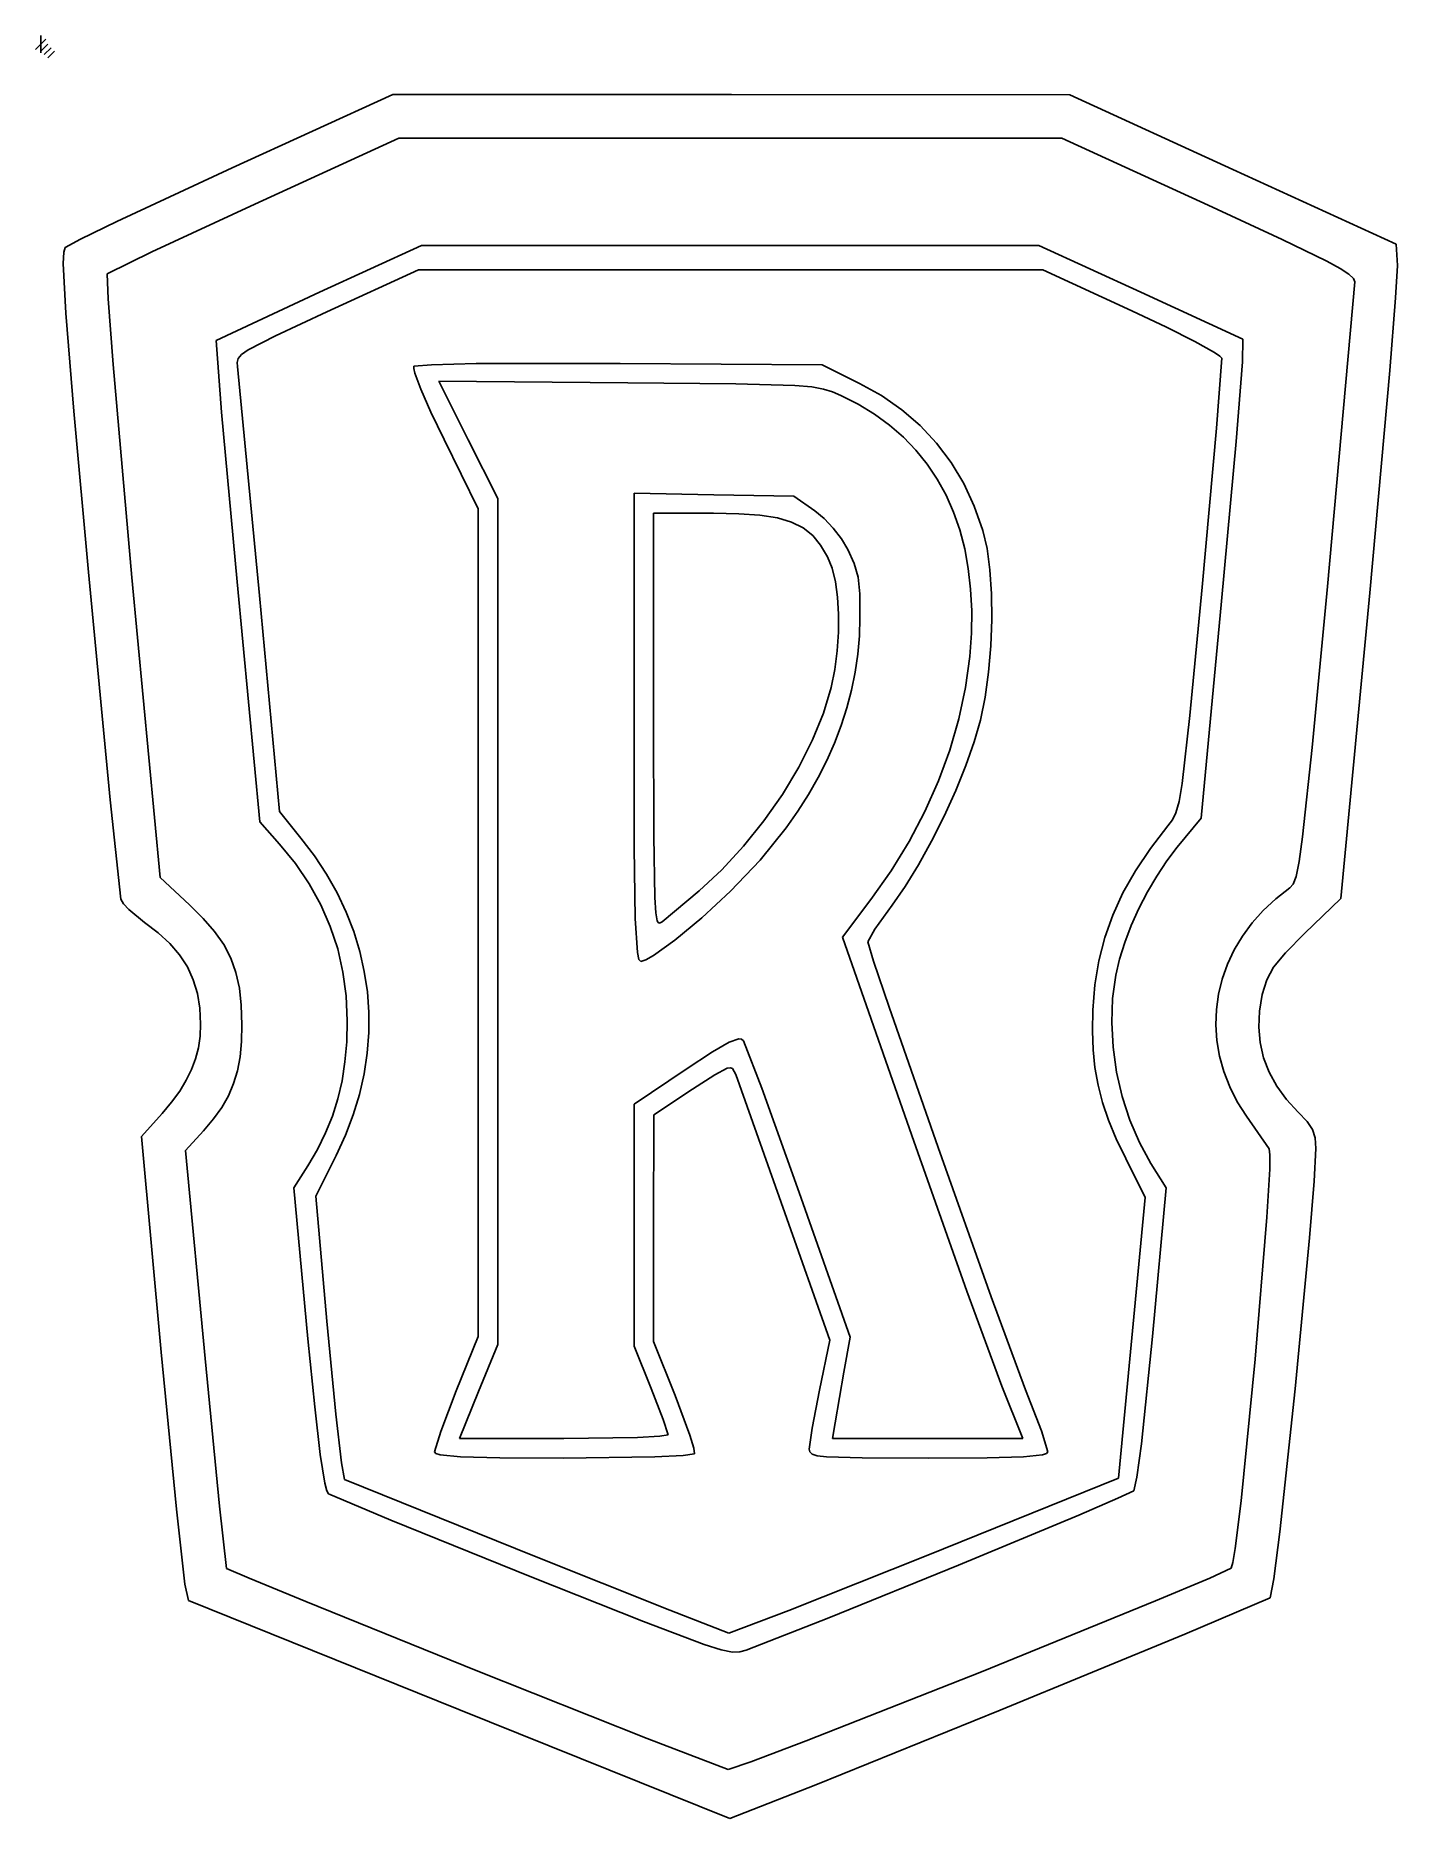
# Model space of a CAD drawing. Extents: x -1 to 223, y 25 to 318.
import ezdxf

# ---------------------------------------------------------------- set-up
doc = ezdxf.new("R2010")
doc.units = 0

msp = doc.modelspace()

# ---------------------------------------------------------------- linework, layer by layer
for p, q in [((31.4627, 296.512), (57.8596, 308.5463)), ((57.8596, 308.5463), (113.4627, 308.526621)), ((113.4627, 308.526621), (169.0658, 308.506941)), ((169.0658, 308.506941), (195.8658, 296.234241)), ((58.8436, 301.346), (35.1548, 290.5048)), ((113.295, 301.346), (58.8436, 301.346)), ((167.746, 301.346), (113.295, 301.346)), ((191.806, 290.362), (167.746, 301.346)), ((12.511402, 287.705625), (31.4627, 296.512)), ((195.8658, 296.234241), (222.6658, 283.961541)), ((35.1547, 290.505), (18.259025, 282.68325)), ((203.963935, 284.747018), (191.8058, 290.362)), ((6.506195, 284.787953), (12.511402, 287.705625)), ((4.01545, 283.433), (6.506195, 284.787953)), ((211.304119, 281.155045), (203.963935, 284.747018)), ((3.681804, 280.804078), (3.765901, 282.663783)), ((3.765901, 282.663783), (4.01545, 283.433)), ((18.259025, 282.68325), (10.9026, 279.102)), ((45.8163, 276.065), (62.5667, 283.74602)), ((62.5667, 283.74602), (113.264, 283.746)), ((113.264, 283.746), (163.962, 283.746)), ((163.962, 283.746), (180.7138, 276.04853)), ((213.507587, 279.939708), (211.304119, 281.155045)), ((222.6658, 283.961541), (222.875768, 280.454001)), ((4.09557, 272.621875), (3.681804, 280.804078)), ((10.9026, 279.102), (11.049757, 274.991972)), ((62.036, 279.746), (46.9903, 272.84891)), ((113.325, 279.746), (62.036, 279.746)), ((164.6127, 279.74651), (113.325, 279.746)), ((179.239, 273.021), (164.6127, 279.74651)), ((214.914694, 279.016549), (213.507587, 279.939708)), ((215.661485, 278.314377), (214.914694, 279.016549)), ((215.884, 277.762), (215.661485, 278.314377)), ((222.876, 280.454), (222.583469, 275.128229)), ((28.8001, 268.133), (45.8163, 276.06546)), ((180.7138, 276.04853), (197.4656, 268.35107)), ((211.374, 227.746), (215.88408, 277.7614)), ((5.427966, 256.503734), (4.09557, 272.621875)), ((11.049757, 274.991972), (11.866802, 264.216809)), ((46.9904, 272.849), (38.539183, 268.927488)), ((184.934279, 270.324822), (179.2398, 273.02099)), ((222.583469, 275.128229), (221.631759, 263.220256)), ((189.626855, 267.955475), (184.934279, 270.324822)), ((29.703112, 256.38175), (28.8001, 268.133)), ((34.087238, 266.619085), (32.979245, 265.836003)), ((38.539183, 268.927488), (34.087238, 266.619085)), ((192.831204, 266.168888), (189.626855, 267.955475)), ((197.4656, 268.35107), (197.42776, 264.64855)), ((11.866802, 264.216809), (14.97594, 229.2183)), ((32.412973, 265.175642), (32.235725, 264.544484)), ((32.235725, 264.544484), (32.2948, 263.84901)), ((32.2948, 263.849), (35.9244, 226.2501)), ((32.979245, 265.836003), (32.412973, 265.175642)), ((61.284406, 263.544941), (61.3128, 263.913)), ((61.3128, 263.913), (64.198465, 264.162925)), ((64.198465, 264.162925), (71.545313, 264.333255)), ((71.545313, 264.333255), (95.1778, 264.374552)), ((95.1778, 264.375), (128.3527, 264.146431)), ((128.3527, 264.146431), (134.52028, 261.097261)), ((193.723316, 265.57411), (192.831204, 266.168888)), ((193.187789, 253.730075), (194.06084, 265.2205)), ((194.061, 265.221), (193.723316, 265.57411)), ((197.428, 264.649), (196.406701, 251.565595)), ((61.477056, 262.761031), (61.284406, 263.544941)), ((62.451875, 260.12575), (61.477056, 262.761031)), ((96.4379, 261.19), (65.41, 261.433321)), ((65.41, 261.433321), (70.23788, 251.802311)), ((114.170326, 261.017165), (96.4376, 261.18968)), ((123.866049, 260.735688), (114.170326, 261.017165)), ((126.659606, 260.497303), (123.866049, 260.735688)), ((134.52, 261.097), (138.144623, 259.080416)), ((221.631759, 263.220256), (218.34544, 226.7114)), ((64.090031, 256.367344), (62.451875, 260.12575)), ((128.595397, 260.163537), (126.659606, 260.497303)), ((130.057253, 259.711673), (128.595397, 260.163537)), ((131.429, 259.119), (130.057253, 259.711673)), ((134.306882, 257.659004), (131.429, 259.119)), ((138.144623, 259.080416), (141.466105, 256.766606)), ((7.85021, 230.067), (5.427966, 256.503734)), ((32.2475, 228.483), (29.703112, 256.38175)), ((66.2443, 251.846), (64.090031, 256.367344)), ((136.98226, 256.027191), (134.306882, 257.659004)), ((139.454168, 254.225509), (136.98226, 256.027191)), ((141.466105, 256.766606), (144.479887, 254.161003)), ((71.8658, 240.469), (66.24425, 251.846)), ((141.721641, 252.255906), (139.454168, 254.225509)), ((143.783713, 250.120331), (141.721641, 252.255906)), ((144.479887, 254.161003), (147.181413, 251.269039)), ((190.815, 227.613), (193.187789, 253.730075)), ((70.23788, 251.802311), (75.06575, 242.171301)), ((145.63942, 247.82073), (143.783713, 250.120331)), ((147.181413, 251.269039), (149.566124, 248.096144)), ((196.406701, 251.565595), (194.00436, 225.3091)), ((147.287796, 245.359054), (145.63942, 247.82073)), ((149.566124, 248.096144), (151.629464, 244.647752)), ((148.727875, 242.73725), (147.287796, 245.359054)), ((151.629464, 244.647752), (153.366875, 240.929293)), ((71.8658, 172.499), (71.8658, 240.469)), ((75.06575, 242.171301), (75.0658, 172.691)), ((97.4658, 204.6), (97.4658, 243.054)), ((97.4658, 243.054), (110.6001, 242.800158)), ((110.6001, 242.800158), (123.7344, 242.546319)), ((123.7344, 242.546319), (127.15633, 240.138999)), ((127.156, 240.139), (128.704174, 238.869912)), ((149.958693, 239.957266), (148.727875, 242.73725)), ((153.366875, 240.929293), (154.7738, 236.9462)), ((110.496, 239.746), (100.666, 239.746)), ((100.666, 239.746), (100.666, 205.648)), ((114.673967, 239.673838), (110.496, 239.746)), ((118.149734, 239.434578), (114.673967, 239.673838)), ((121.012729, 238.994061), (118.149734, 239.434578)), ((123.352375, 238.318125), (121.012729, 238.994061)), ((125.2581, 237.372611), (123.352375, 238.318125)), ((126.819328, 236.123359), (125.2581, 237.372611)), ((128.704174, 238.869912), (130.194709, 237.31215)), ((130.194709, 237.31215), (131.527757, 235.581985)), ((150.979283, 237.021051), (149.958693, 239.957266)), ((128.125486, 234.536209), (126.819328, 236.123359)), ((129.266, 232.577), (128.125486, 234.536209)), ((131.527757, 235.581985), (132.60347, 233.79569)), ((151.788681, 233.930552), (150.979283, 237.021051)), ((154.774, 236.946), (155.459632, 233.982099)), ((129.994073, 230.732193), (129.265689, 232.5764)), ((132.604, 233.796), (133.654251, 231.496488)), ((133.654251, 231.496488), (134.263038, 229.271044)), ((152.385922, 230.687719), (151.788681, 233.930552)), ((155.459632, 233.982099), (155.9317, 230.451156)), ((11.423337, 192.704808), (7.85021, 230.0672)), ((14.976, 229.218), (19.61259, 179.8963)), ((35.9608, 189.084), (32.2475, 228.483)), ((130.539507, 228.498443), (129.994073, 230.732193)), ((130.899936, 225.950069), (130.539507, 228.498443)), ((134.263038, 229.271044), (134.538482, 226.509902)), ((152.770039, 227.294499), (152.385922, 230.687719)), ((155.9317, 230.451156), (156.192076, 226.502963)), ((35.9244, 226.25), (39.20388, 190.754)), ((131.073301, 223.16199), (130.899936, 225.950069)), ((134.538482, 226.509902), (134.58871, 222.6033)), ((152.940068, 223.75284), (152.770039, 227.294499)), ((156.192076, 226.502963), (156.242631, 222.287314)), ((188.79755, 206.535304), (190.8144, 227.613)), ((208.85741, 201.266245), (211.3743, 227.7458)), ((218.345, 226.711), (213.60447, 176.4759)), ((131.057547, 220.209125), (131.073301, 223.16199)), ((134.589, 222.603), (134.487449, 219.6013)), ((152.895044, 220.064691), (152.940068, 223.75284)), ((194.004, 225.309), (190.6182, 189.6716)), ((130.850617, 217.166392), (131.057547, 220.209125)), ((152.634, 216.232), (152.895044, 220.064691)), ((156.242631, 222.287314), (156.085238, 217.954)), ((130.450453, 214.108711), (130.850617, 217.166392)), ((134.487449, 219.6013), (134.217337, 216.615023)), ((156.085238, 217.954), (155.721768, 213.652815)), ((129.855, 211.111), (130.450453, 214.108711)), ((134.217337, 216.615023), (133.779702, 213.64636)), ((151.945335, 211.116671), (152.6336, 216.2321)), ((128.602562, 206.915223), (129.8554, 211.1111)), ((133.779702, 213.64636), (133.17558, 210.6975)), ((150.852344, 205.984663), (151.945335, 211.116671)), ((155.721768, 213.652815), (155.154094, 209.53355)), ((133.17558, 210.6975), (132.406008, 207.770634)), ((155.154094, 209.53355), (154.384088, 205.746)), ((100.666, 205.648), (100.697933, 186.694723)), ((126.804886, 202.529158), (128.602562, 206.915223)), ((132.406008, 207.770634), (131.472021, 204.867952)), ((149.365356, 200.862441), (150.852344, 205.984663)), ((154.384, 205.746), (153.375504, 202.225754)), ((187.533666, 195.384695), (188.79755, 206.535304)), ((97.507686, 184.855338), (97.46574, 204.5998)), ((124.526438, 198.05148), (126.804886, 202.529158)), ((131.472021, 204.867952), (130.374656, 201.991644)), ((153.375504, 202.225754), (151.997844, 198.334094)), ((129.114951, 199.1439), (127.69394, 196.326911)), ((130.374656, 201.991644), (129.114951, 199.1439)), ((147.495101, 195.776375), (149.365356, 200.862441)), ((207.292971, 186.584204), (208.85741, 201.266245)), ((121.831288, 193.580764), (124.526438, 198.05148)), ((127.69394, 196.326911), (126.112662, 193.542867)), ((151.997844, 198.334094), (150.320887, 194.217387)), ((118.783501, 189.215583), (121.831288, 193.580764)), ((126.112662, 193.542867), (124.372151, 190.793958)), ((145.252308, 190.75283), (147.495101, 195.776375)), ((150.320887, 194.217387), (148.4145, 190.022)), ((187.022149, 192.403006), (187.533666, 195.384695)), ((13.154, 176.348), (11.423337, 192.704808)), ((39.20388, 190.754), (42.7459, 186.40535)), ((124.372151, 190.793958), (122.473446, 188.082375)), ((142.647708, 185.818175), (145.252308, 190.75283)), ((185.916091, 189.368775), (186.504549, 190.548238)), ((186.504549, 190.548238), (187.022149, 192.403006)), ((39.2023, 185.415), (35.9608, 189.084)), ((115.447145, 185.054512), (118.783501, 189.215583)), ((122.473446, 188.082375), (118.205595, 182.779945)), ((148.4145, 190.022), (146.348551, 185.894301)), ((182.315498, 184.685271), (185.1922, 188.413)), ((185.192, 188.413), (185.916091, 189.368775)), ((190.6182, 189.6716), (186.7148, 184.90906)), ((41.819989, 182.198526), (39.2023, 185.4149)), ((42.7459, 186.406), (44.969312, 183.482997)), ((97.671608, 173.163072), (97.507686, 184.855338)), ((100.697933, 186.694723), (100.86782, 176.622637)), ((111.886289, 181.196127), (115.447145, 185.054512)), ((139.692028, 180.998776), (142.647708, 185.818175)), ((146.348551, 185.894301), (144.192906, 181.980656)), ((179.856402, 181.030698), (182.315498, 184.685271)), ((186.715, 184.909), (184.984718, 182.637941)), ((206.728589, 182.542668), (207.292971, 186.584204)), ((44.084553, 178.872992), (41.819989, 182.198526)), ((44.969312, 183.482997), (46.948752, 180.477628)), ((118.205595, 182.779945), (113.3174, 177.6531)), ((144.192906, 181.980656), (142.017434, 178.427434)), ((184.984718, 182.637941), (183.340933, 180.166199)), ((206.235121, 180.101011), (206.728589, 182.542668)), ((19.61259, 179.8963), (24.43713, 175.42963)), ((45.997525, 175.43431), (44.084553, 178.872992)), ((46.948752, 180.477628), (48.683326, 177.397944)), ((108.165, 177.739), (111.886289, 181.196127)), ((136.396, 176.321), (139.692028, 180.998776)), ((177.796457, 177.404005), (179.856402, 181.030698)), ((183.340933, 180.166199), (181.80741, 177.543279)), ((205.238, 178.218), (205.756836, 178.809399)), ((205.756836, 178.809399), (206.235121, 180.101011)), ((13.591589, 175.615781), (13.154, 176.348)), ((48.683326, 177.397944), (50.172138, 174.251994)), ((100.86782, 176.622637), (101.039227, 174.098202)), ((102.066, 172.641), (108.16485, 177.73895)), ((113.317, 177.653), (108.58802, 173.29833)), ((131.709, 170.096), (136.396, 176.321)), ((142.017434, 178.427434), (139.892, 175.381)), ((176.117204, 173.759913), (177.796457, 177.404005)), ((181.80741, 177.543279), (180.407914, 174.818682)), ((200.854723, 174.515775), (202.928774, 176.439107)), ((202.928774, 176.439107), (205.238, 178.218)), ((213.60447, 176.4759), (207.64526, 170.71102)), ((14.473637, 174.65575), (13.591589, 175.615781)), ((17.0586, 172.551), (14.473637, 174.65575)), ((24.4371, 175.43), (26.699064, 173.201143)), ((26.699064, 173.201143), (28.561128, 171.045523)), ((47.56044, 171.878488), (45.997525, 175.43431)), ((50.172138, 174.251994), (51.414295, 171.047827)), ((98.014637, 167.575721), (97.671608, 173.163072)), ((101.039227, 174.098202), (101.286798, 172.811458)), ((101.286798, 172.811458), (101.443486, 172.529865)), ((108.58802, 173.29833), (104.171449, 169.626985)), ((139.892, 175.381), (137.048441, 171.41378)), ((174.800189, 170.053144), (176.117204, 173.759913)), ((180.407914, 174.818682), (179.16621, 172.041913)), ((199.018662, 172.462779), (200.854723, 174.515775)), ((19.303274, 170.858284), (17.05858, 172.5517)), ((21.214845, 169.088501), (19.303274, 170.858284)), ((28.561128, 171.045523), (30.05376, 168.893439)), ((48.774832, 168.201536), (47.56044, 171.878488)), ((51.414295, 171.047827), (52.408901, 167.793494)), ((71.8658, 104.52814), (71.8658, 172.499)), ((75.0658, 172.691), (75.0658, 103.211)), ((101.443486, 172.529865), (101.624425, 172.434869)), ((101.624425, 172.434869), (102.066, 172.6409)), ((143.095, 137.521), (131.709, 170.096)), ((137.048441, 171.41378), (135.86572, 169.34544)), ((173.826954, 166.23842), (174.800189, 170.053144)), ((179.16621, 172.041913), (178.106063, 169.262475)), ((196.071772, 168.026883), (197.423406, 170.294891)), ((197.423406, 170.294891), (199.018662, 172.462779)), ((207.645, 170.711), (204.491011, 167.54879)), ((22.803285, 167.224189), (21.214845, 169.088501)), ((24.078588, 165.247185), (22.803285, 167.224189)), ((30.05376, 168.893439), (31.20743, 166.675193)), ((49.642233, 164.399464), (48.774832, 168.201536)), ((52.408901, 167.793494), (53.155062, 164.497043)), ((98.271169, 166.462862), (98.014637, 167.575721)), ((100.646903, 167.091972), (99.40027, 166.392156)), ((104.171449, 169.626985), (100.646903, 167.091972)), ((135.866, 169.345), (136.826138, 166.188894)), ((178.106063, 169.262475), (177.251238, 166.529869)), ((194.966574, 165.673529), (196.071772, 168.026883)), ((204.491011, 167.54879), (202.545574, 165.207885)), ((25.050747, 163.139327), (24.078588, 165.247185)), ((31.20743, 166.675193), (32.052609, 164.321085)), ((32.052609, 164.321085), (32.619765, 161.761416)), ((50.164178, 160.468282), (49.642233, 164.399464)), ((53.155062, 164.497043), (53.651882, 161.166525)), ((98.5939, 166.146), (98.271169, 166.462862)), ((99.40027, 166.392156), (98.594, 166.1463)), ((136.826138, 166.188894), (139.389294, 158.605522)), ((173.179043, 162.270465), (173.826954, 166.23842)), ((177.251238, 166.529869), (176.6255, 163.8936)), ((194.110628, 163.249602), (194.966574, 165.673529)), ((202.545574, 165.207885), (201.409174, 163.113287)), ((25.729757, 160.882452), (25.050747, 163.139327)), ((32.619765, 161.761416), (32.939369, 158.926487)), ((53.651882, 161.166525), (53.898469, 157.809989)), ((172.838, 158.104), (173.179043, 162.270465)), ((176.626, 163.893), (176.094809, 160.073389)), ((193.50675, 160.769875), (194.110628, 163.249602)), ((201.409174, 163.113287), (200.6823, 160.69)), ((26.12561, 158.458397), (25.729757, 160.882452)), ((26.2483, 155.849), (26.12561, 158.458397)), ((32.939369, 158.926487), (33.04189, 155.7466)), ((50.3422, 156.404), (50.164178, 160.468282)), ((139.389294, 158.605522), (147.4211, 135.5604)), ((176.094809, 160.073389), (175.947524, 156.097582)), ((193.066457, 155.702111), (193.157754, 158.24912)), ((193.157754, 158.24912), (193.50675, 160.769875)), ((200.683, 160.69), (200.214813, 157.990635)), ((26.156163, 153.85676), (26.2483, 155.849)), ((33.0419, 155.746), (32.968924, 152.956894)), ((50.255027, 152.929358), (50.34221, 156.4038)), ((53.898469, 157.809989), (53.893926, 154.435484)), ((172.765253, 154.754727), (172.83843, 158.1039)), ((175.947524, 156.097582), (176.17091, 152.036708)), ((193.235673, 153.143621), (193.066457, 155.702111)), ((200.214813, 157.990635), (200.096176, 155.358172)), ((200.096176, 155.358172), (200.324785, 152.800126)), ((25.887873, 151.964141), (26.156163, 153.85676)), ((32.968924, 152.956894), (32.729767, 150.449092)), ((49.976821, 149.653605), (50.255027, 152.929358)), ((53.893926, 154.435484), (53.63736, 151.051061)), ((110.368533, 151.276578), (113.118106, 152.866498)), ((113.118106, 152.866498), (114.684624, 153.407276)), ((114.684624, 153.407276), (115.144207, 153.343461)), ((115.144207, 153.343461), (115.45199, 153.08843)), ((115.452, 153.089), (118.479615, 145.30645)), ((172.872854, 151.64154), (172.765253, 154.754727)), ((193.668219, 150.588422), (193.235673, 153.143621)), ((200.324785, 152.800126), (200.898338, 150.324014)), ((24.775263, 148.367375), (25.431538, 150.143545)), ((25.431538, 150.143545), (25.887873, 151.964141)), ((32.729767, 150.449092), (32.304977, 148.168967)), ((49.499698, 146.547513), (49.976821, 149.653605)), ((53.63736, 151.051061), (53.127875, 147.664769)), ((106.052, 148.448), (110.368533, 151.276578)), ((173.177755, 148.689836), (172.872854, 151.64154)), ((176.17091, 152.036708), (176.751729, 147.961898)), ((194.366909, 148.051287), (193.668219, 150.588422)), ((200.898338, 150.324014), (201.814533, 147.93735)), ((22.81532, 144.837922), (23.907154, 146.608033)), ((23.907154, 146.608033), (24.775263, 148.367375)), ((32.304977, 148.168967), (31.675101, 146.06289)), ((48.815763, 143.582055), (49.499698, 146.547513)), ((53.127875, 147.664769), (52.364578, 144.284657)), ((97.4658, 142.682), (106.05162, 148.44818)), ((110.764639, 147.534745), (107.0986, 145.16)), ((112.744874, 148.583664), (110.764639, 147.534745)), ((113.299852, 148.677811), (112.744874, 148.583664)), ((113.669822, 148.52075), (113.299852, 148.677811)), ((114.17, 147.56), (113.669822, 148.52075)), ((122.226, 124.828), (114.16941, 147.5599)), ((173.696476, 145.825114), (173.177755, 148.689836)), ((176.751729, 147.961898), (177.676746, 143.944281)), ((195.334559, 145.54699), (194.366909, 148.051287)), ((201.814533, 147.93735), (203.071066, 145.647649)), ((21.487867, 143.029443), (22.81532, 144.837922)), ((30.820687, 144.077233), (29.722282, 142.158368)), ((31.675101, 146.06289), (30.820687, 144.077233)), ((47.91712, 140.728202), (48.815763, 143.582055)), ((52.364578, 144.284657), (51.346572, 140.918775)), ((107.098, 145.16), (100.70155, 140.94598)), ((118.479615, 145.30645), (124.61547, 128.1761)), ((174.44554, 142.972871), (173.696476, 145.825114)), ((177.676746, 143.944281), (178.932724, 140.05499)), ((196.573984, 143.090303), (195.334559, 145.54699)), ((203.071066, 145.647649), (204.665636, 143.462427)), ((16.5444, 137.363), (19.9129, 141.155)), ((19.9129, 141.155), (21.487867, 143.029443)), ((29.722282, 142.158368), (28.360434, 140.252666)), ((46.795875, 137.956927), (47.91712, 140.728202)), ((51.346572, 140.918775), (50.072965, 137.575173)), ((97.4658, 122.803), (97.4658, 142.682)), ((100.70155, 140.94598), (100.683544, 122.33688)), ((175.441468, 140.058606), (174.44554, 142.972871)), ((198.088, 140.696), (196.573984, 143.090303)), ((201.83, 135.346), (198.08776, 140.69603)), ((204.665636, 143.462427), (206.59594, 141.3892)), ((206.596, 141.389), (208.04287, 139.868572)), ((26.7157, 138.307), (23.78525, 135.06333)), ((28.360434, 140.252666), (26.71569, 138.3065)), ((45.444134, 135.239203), (46.795875, 137.956927)), ((176.70078, 137.007816), (175.441468, 140.058606)), ((178.932724, 140.05499), (180.506428, 136.365152)), ((208.04287, 139.868572), (208.918982, 138.539305)), ((208.918982, 138.539305), (209.351856, 137.134888)), ((19.8005, 101.955), (16.5444, 137.363)), ((23.78525, 135.06333), (27.0059, 100.89133)), ((43.854, 132.546), (45.444134, 135.239203)), ((50.072965, 137.575173), (48.54286, 134.2619)), ((152.142805, 111.989025), (143.0949, 137.5213)), ((147.4211, 135.5604), (156.154306, 111.016478)), ((178.24, 133.746), (176.70078, 137.007816)), ((180.506428, 136.365152), (182.38462, 132.9459)), ((201.939056, 134.347972), (201.83015, 135.3463)), ((209.469, 135.389), (209.186245, 130.042238)), ((209.351856, 137.134888), (209.46901, 135.38901)), ((41.56339, 128.946), (43.85397, 132.546)), ((48.5429, 134.261), (45.17828, 127.57615)), ((181.41856, 127.3463), (178.24007, 133.74629)), ((182.384, 132.946), (184.86974, 128.94601)), ((201.450046, 124.146907), (201.900476, 132.021952)), ((201.900476, 132.021952), (201.939056, 134.347972)), ((43.8908, 104.146), (41.56339, 128.946)), ((184.86974, 128.94601), (182.66476, 104.54601)), ((209.186245, 130.042238), (208.42885, 120.732819)), ((45.17828, 127.57615), (47.01118, 107.06105)), ((124.615, 128.176), (132.9643, 104.3889)), ((179.24228, 104.2896), (181.41856, 127.3463)), ((129.60808, 103.91056), (122.22643, 124.82846)), ((199.540374, 100.825269), (201.450046, 124.146907)), ((97.466, 102.92318), (97.4658, 122.803)), ((100.683544, 122.33688), (100.665538, 103.72778)), ((208.42885, 120.732819), (206.067724, 95.935195)), ((157.907, 96.3464), (152.142805, 111.989025)), ((156.154306, 111.016478), (161.7818, 95.7806)), ((47.0111, 107.061), (48.463765, 91.761325)), ((44.995887, 92.977602), (43.89081, 104.1464)), ((68.2658, 95.572), (71.8658, 104.52814)), ((75.0658, 103.211), (71.91964, 95.47871)), ((100.266, 95.9793), (97.466, 102.92318)), ((100.665538, 103.72778), (104.243888, 94.82549)), ((127.937, 95.7171), (129.60808, 103.91056)), ((132.9643, 104.3889), (131.9577, 98.66779)), ((177.066, 81.2329), (179.24228, 104.2896)), ((182.665, 104.546), (180.83637, 86.893463)), ((22.277763, 76.154162), (19.8005, 101.955)), ((27.0059, 100.891), (29.363494, 76.674)), ((197.208052, 77.542471), (199.540374, 100.825269)), ((131.958, 98.6675), (130.50402, 90.3464)), ((65.7233, 88.942744), (68.2658, 95.57197)), ((71.91964, 95.47871), (68.77347, 87.74641)), ((102.2435, 90.885869), (100.266, 95.97931)), ((104.244, 94.8258), (106.646196, 88.336288)), ((126.756877, 89.493157), (127.93707, 95.71707)), ((161.333, 87.7464), (157.90721, 96.34639)), ((161.782, 95.7811), (164.383958, 89.004182)), ((206.067724, 95.935195), (203.540804, 72.414498)), ((45.907388, 85.136255), (44.995887, 92.977602)), ((48.463765, 91.761325), (49.38249, 83.7854)), ((103.066, 88.3909), (102.2435, 90.885869)), ((64.6658, 85.5811), (65.7233, 88.942744)), ((85.9196, 87.7464), (98.029043, 87.935732)), ((98.029043, 87.935732), (101.712769, 88.140674)), ((101.712769, 88.140674), (103.0657, 88.390936)), ((106.646196, 88.336288), (107.279665, 86.204739)), ((126.266, 86.035), (126.756877, 89.493157)), ((130.504, 90.3464), (130.056616, 87.7464)), ((164.383958, 89.004182), (165.46619, 85.5811)), ((46.650523, 80.431206), (45.907388, 85.136255)), ((64.88698, 85.301176), (64.6658, 85.58113)), ((65.612995, 85.073424), (64.88698, 85.301176)), ((68.954387, 84.756183), (65.612995, 85.073424)), ((68.77347, 87.74641), (85.9196, 87.7464)), ((105.562658, 84.967637), (100.882789, 84.748689)), ((107.397, 85.235), (105.562658, 84.967637)), ((107.279665, 86.204739), (107.39678, 85.23493)), ((126.346212, 85.565955), (126.266, 86.03501)), ((126.716011, 85.207178), (126.346212, 85.565955)), ((127.569146, 84.943966), (126.716011, 85.207178)), ((129.099363, 84.761606), (127.569146, 84.943966)), ((130.056616, 87.7464), (145.695, 87.7464)), ((145.695, 87.7464), (161.333, 87.7464)), ((164.582837, 85.074265), (161.477566, 84.756928)), ((165.259453, 85.30174), (164.582837, 85.074265)), ((165.466, 85.5811), (165.259453, 85.30174)), ((180.83637, 86.893463), (180.085558, 81.430161)), ((49.3825, 83.7859), (49.920997, 81.02545)), ((75.439686, 84.592733), (68.954387, 84.756183)), ((85.8186, 84.5464), (75.439686, 84.592733)), ((100.882789, 84.748689), (85.8186, 84.546418)), ((134.966033, 84.580583), (129.099363, 84.761606)), ((145.866, 84.5464), (134.966033, 84.580583)), ((155.466512, 84.592994), (145.866, 84.54637)), ((161.477566, 84.756928), (155.466512, 84.592994)), ((46.966831, 79.195058), (46.650523, 80.431206)), ((47.2505, 78.6713), (46.966831, 79.195058)), ((49.920997, 81.02545), (81.093397, 68.44565)), ((145.466, 68.4962), (177.066, 81.2329)), ((179.562, 79.1738), (176.97663, 77.945821)), ((180.085558, 81.430161), (179.56172, 79.1734)), ((23.6613, 63.8453), (22.277763, 76.154162)), ((29.363494, 76.674), (30.50911, 66.4364)), ((57.494588, 74.375225), (47.2505, 78.6713)), ((176.97663, 77.945821), (170.550437, 75.185896)), ((196.22931, 69.715977), (197.208052, 77.542471)), ((80.6743, 64.9943), (57.494588, 74.375225)), ((170.550437, 75.185896), (150.784874, 66.965252)), ((203.540804, 72.414498), (202.576165, 64.701239)), ((81.0934, 68.4456), (103.3439, 59.545496)), ((122.913499, 59.516596), (145.466, 68.4963)), ((195.56, 66.4596), (195.847328, 67.421515)), ((195.847328, 67.421515), (196.22931, 69.715977)), ((30.5091, 66.4365), (34.214636, 64.803798)), ((34.214636, 64.803798), (43.526269, 60.967242)), ((98.997645, 57.682626), (80.6745, 64.9944)), ((150.784874, 66.965252), (129.4839, 58.301957)), ((183.138225, 61.100011), (192.045375, 64.84381)), ((192.045375, 64.84381), (195.5595, 66.4596)), ((202.576165, 64.701239), (202.00327, 61.5891)), ((24.2659, 61.1443), (23.6613, 63.8453)), ((202.003, 61.5896), (187.939738, 55.606111)), ((68.6658, 43.2715), (24.2659, 61.1443)), ((43.526269, 60.967242), (71.525425, 49.664454)), ((103.3439, 59.545496), (113.0658, 55.8126)), ((113.066, 55.8127), (122.913499, 59.516596)), ((154.53, 49.4596), (183.138225, 61.100011)), ((108.993356, 53.918678), (98.997645, 57.682626)), ((129.4839, 58.301957), (115.8661, 52.9861)), ((111.795262, 53.050875), (108.993356, 53.918678)), ((113.627515, 52.690515), (111.795262, 53.050875)), ((114.860849, 52.711091), (113.627515, 52.690515)), ((115.866, 52.9861), (114.860849, 52.711091)), ((187.939738, 55.606111), (157.638378, 43.161932)), ((71.525425, 49.664454), (99.621769, 38.491914)), ((125.754197, 38.099363), (154.53, 49.4596)), ((113.23, 25.3726), (68.6657, 43.2715)), ((157.638378, 43.161932), (127.326129, 30.877337)), ((99.621769, 38.491914), (112.9305, 33.4134)), ((116.665646, 34.658842), (125.754197, 38.099363)), ((112.93, 33.4134), (116.665646, 34.658842)), ((127.326129, 30.877337), (113.2302, 25.3726))]:
    msp.add_line(p, q)
at = {"layer": 'Layer 1'}
for p, q in [((0.846666, 317.647), (-0.846666, 315.953)), ((0, 318.211), (0, 315.389)), ((1.12889, 316.8), (0, 315.67111)), ((1.69333, 316.236), (0.56444, 315.10711)), ((2.25778, 315.671), (1.12889, 314.54211))]:
    msp.add_line(p, q, dxfattribs=at)

doc.saveas('drawing.dxf')
